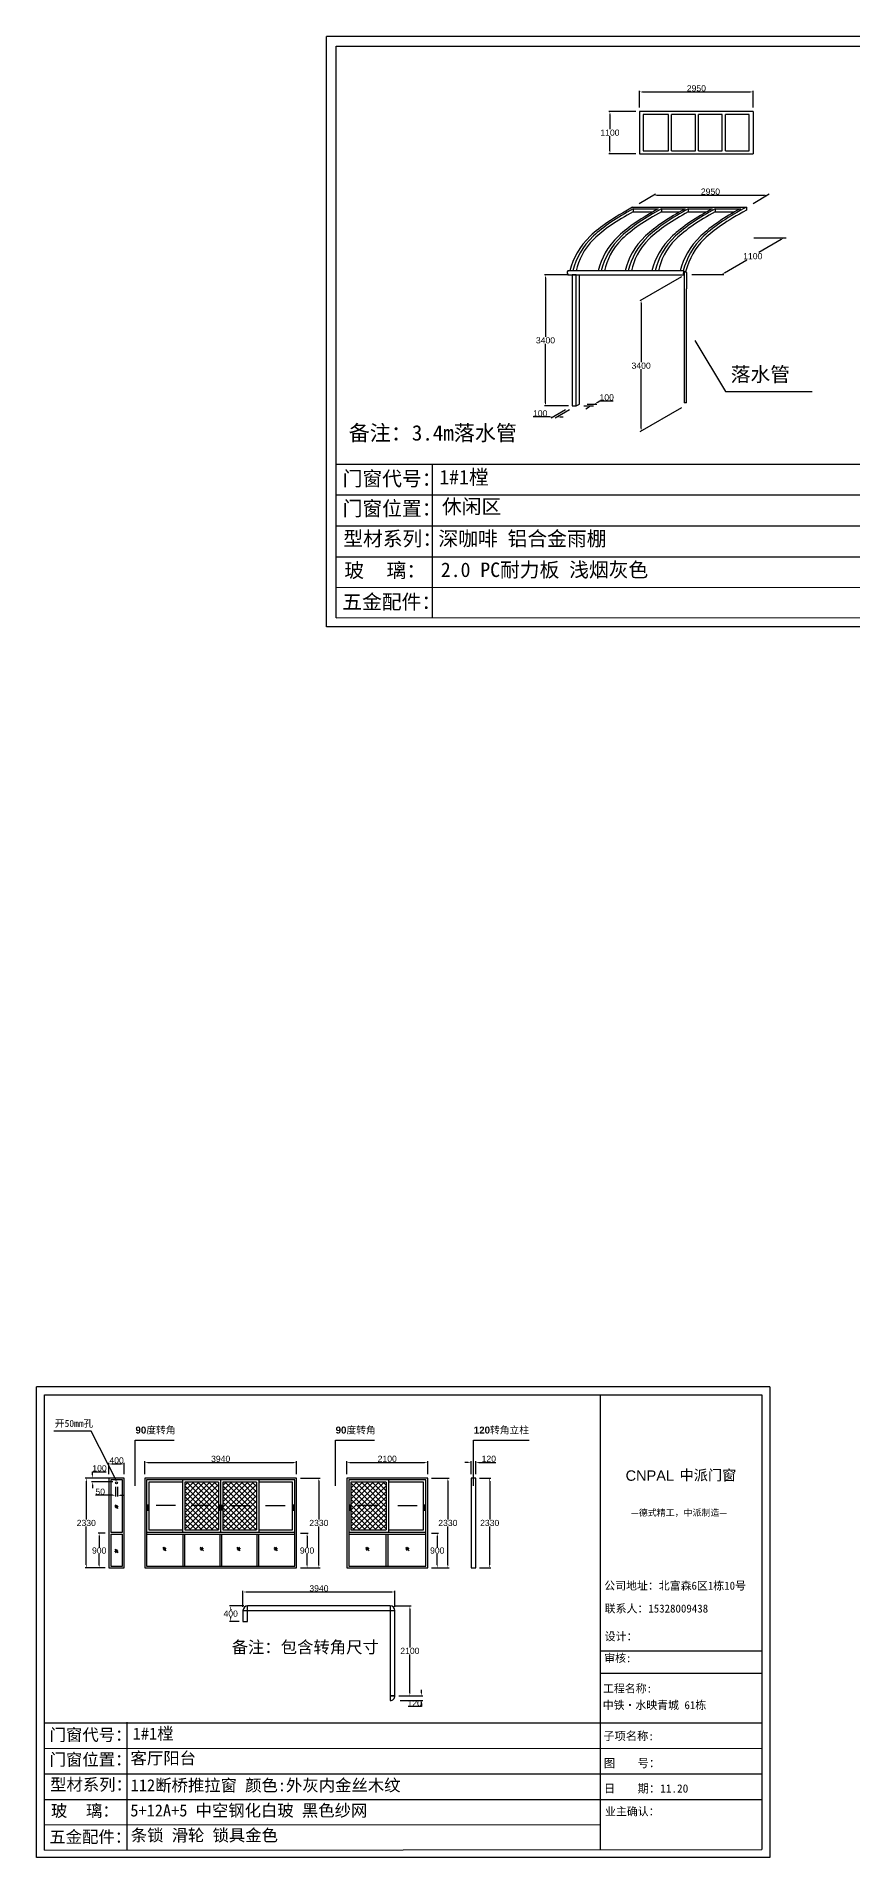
# Model space of a CAD drawing. Header units: inches. Extents: x -138455 to 599497, y -747149 to 13167.
# Drawn here: x 312230 to 333402, y -440129 to -392927 of the extents above; entities that cross this region are included whole.
import ezdxf

# ---------------------------------------------------------------- set-up
doc = ezdxf.new("R2010")
doc.units = ezdxf.units.IN
doc.header["$MEASUREMENT"] = 0
doc.header["$PDMODE"] = 35
doc.header["$PDSIZE"] = -3
doc.layers.add('0 @ 1', color=7, linetype='Continuous')
doc.styles.add('Annotative', font='arialbd.ttf')
doc.styles.add('MtXpl_', font='')
doc.styles.get("Standard").update_dxf_attribs({"font": 'arial.ttf'})
doc.styles.get('MtXpl_').set_extended_font_data('SimSun')
doc.dimstyles.get("Standard").update_dxf_attribs({"dimtxt": 80, "dimasz": 70, "dimexe": 40, "dimexo": 80, "dimgap": 0, "dimtad": 1, "dimtih": 1, "dimtoh": 1, "dimdec": 0, "dimzin": 0, "dimdsep": 46, "dimtxsty": 'Standard', "dimcen": 0.09, "dimadec": 0, "dimazin": 0, "dimtfac": 1, "dimtdec": 0, "dimtofl": 0, "dimtmove": 0, "dimatfit": 3, "dimfxl": 0, "dimtolj": 1, "dimtzin": 0, "dimarcsym": 0})

# ---------------------------------------------------------------- blocks, each defined once
blk = doc.blocks.new('*D1823')
at = {"color": 0, "lineweight": -2, "transparency": 16777216}
for p, q in [((327775, -394872), (327077, -394872)), ((327107, -394952), (327107, -395330)), ((327107, -395892), (327107, -395514)), ((327775, -395972), (327077, -395972))]:
    blk.add_line(p, q, dxfattribs=at)
at = {"color": 0, "transparency": 16777216}
for points in [[(327094, -394952), (327120, -394952), (327107, -394872)], [(327094, -395892), (327120, -395892), (327107, -395972)]]:
    blk.add_solid(points, dxfattribs=at)
at = {"layer": 'Defpoints', "color": 0, "transparency": 16777216}
for p in [(327875, -394872), (327107, -395972), (327875, -395972)]:
    blk.add_point(p, dxfattribs=at)
at = {"color": 0, "transparency": 16777216, "insert": (327107, -395422), "char_height": 160, "attachment_point": 5}
blk.add_mtext('\\A1;1100', dxfattribs=at)
blk = doc.blocks.new('*D1824')
at = {"color": 0, "lineweight": -2, "transparency": 16777216}
for p, q in [((327875, -394772), (327875, -394335)), ((327955, -394365), (330745, -394365)), ((330825, -394772), (330825, -394335))]:
    blk.add_line(p, q, dxfattribs=at)
at = {"color": 0, "transparency": 16777216}
for points in [[(327955, -394352), (327955, -394378), (327875, -394365)], [(330745, -394352), (330745, -394378), (330825, -394365)]]:
    blk.add_solid(points, dxfattribs=at)
at = {"layer": 'Defpoints', "color": 0, "transparency": 16777216}
for p in [(330825, -394365), (327875, -394872), (330825, -394872)]:
    blk.add_point(p, dxfattribs=at)
at = {"color": 0, "transparency": 16777216, "insert": (329350, -394273), "char_height": 160, "attachment_point": 5}
blk.add_mtext('\\A1;2950', dxfattribs=at)
blk = doc.blocks.new('*D1825')
at = {"color": 0, "lineweight": -2, "transparency": 16777216}
for p, q in [((328967, -399155), (327887, -399779)), ((327917, -399842), (327917, -401370)), ((327917, -403082), (327917, -401553)), ((328967, -402555), (327887, -403179))]:
    blk.add_line(p, q, dxfattribs=at)
at = {"color": 0, "transparency": 16777216}
for points in [[(327904, -399842), (327930, -399842), (327917, -399762)], [(327904, -403082), (327930, -403082), (327917, -403162)]]:
    blk.add_solid(points, dxfattribs=at)
at = {"layer": 'Defpoints', "color": 0, "transparency": 16777216}
for p in [(329067, -399097), (329067, -402497), (327917, -403162)]:
    blk.add_point(p, dxfattribs=at)
at = {"color": 0, "transparency": 16777216, "insert": (327917, -401462), "char_height": 160, "attachment_point": 5}
blk.add_mtext('\\A1;3400', dxfattribs=at)
blk = doc.blocks.new('*D1826')
at = {"color": 0, "lineweight": -2, "transparency": 16777216}
for p, q in [((327869, -397255), (328291, -397011)), ((328320, -397041), (331110, -397041)), ((330819, -397255), (331241, -397011))]:
    blk.add_line(p, q, dxfattribs=at)
at = {"color": 0, "transparency": 16777216}
for points in [[(328320, -397028), (328320, -397055), (328240, -397041)], [(331110, -397028), (331110, -397055), (331190, -397041)]]:
    blk.add_solid(points, dxfattribs=at)
at = {"layer": 'Defpoints', "color": 0, "transparency": 16777216}
for p in [(327696, -397355), (330646, -397355), (331190, -397041)]:
    blk.add_point(p, dxfattribs=at)
at = {"color": 0, "transparency": 16777216, "insert": (329715, -396950), "char_height": 160, "attachment_point": 5}
blk.add_mtext('\\A1;2950', dxfattribs=at)
blk = doc.blocks.new('*D1827')
at = {"color": 0, "lineweight": -2, "transparency": 16777216}
for p, q in [((330844, -398149), (331681, -398149)), ((331552, -398190), (330970, -398531)), ((330075, -399056), (330657, -398714)), ((329228, -399096), (330065, -399096))]:
    blk.add_line(p, q, dxfattribs=at)
at = {"color": 0, "transparency": 16777216}
for points in [[(331546, -398178), (331559, -398201), (331621, -398149)], [(330068, -399044), (330081, -399067), (330006, -399096)]]:
    blk.add_solid(points, dxfattribs=at)
at = {"layer": 'Defpoints', "color": 0, "transparency": 16777216}
for p in [(330646, -398149), (329030, -399096), (330006, -399096)]:
    blk.add_point(p, dxfattribs=at)
at = {"color": 0, "transparency": 16777216, "insert": (330813, -398623), "char_height": 160, "attachment_point": 5}
blk.add_mtext('\\A1;1100', dxfattribs=at)
blk = doc.blocks.new('*D1828')
at = {"color": 0, "lineweight": -2, "transparency": 16777216}
for p, q in [((326031, -399105), (325406, -399105)), ((325436, -399185), (325436, -400714)), ((325436, -402425), (325436, -400897)), ((326031, -402505), (325406, -402505))]:
    blk.add_line(p, q, dxfattribs=at)
at = {"color": 0, "transparency": 16777216}
for points in [[(325423, -399185), (325450, -399185), (325436, -399105)], [(325423, -402425), (325450, -402425), (325436, -402505)]]:
    blk.add_solid(points, dxfattribs=at)
at = {"layer": 'Defpoints', "color": 0, "transparency": 16777216}
for p in [(326131, -399105), (325436, -402505), (326131, -402505)]:
    blk.add_point(p, dxfattribs=at)
at = {"color": 0, "transparency": 16777216, "insert": (325436, -400805), "char_height": 160, "attachment_point": 5}
blk.add_mtext('\\A1;3400', dxfattribs=at)
blk = doc.blocks.new('*D1829')
at = {"color": 0, "lineweight": -2, "transparency": 16777216}
for p, q in [((326431, -402505), (326680, -402505)), ((326551, -402545), (326481, -402585)), ((326517, -402455), (326766, -402455)), ((326776, -402415), (326845, -402375)), ((326845, -402375), (327193, -402375))]:
    blk.add_line(p, q, dxfattribs=at)
at = {"color": 0, "transparency": 16777216}
for points in [[(326544, -402534), (326557, -402557), (326620, -402505)], [(326769, -402404), (326782, -402427), (326706, -402455)]]:
    blk.add_solid(points, dxfattribs=at)
at = {"layer": 'Defpoints', "color": 0, "transparency": 16777216}
for p in [(326231, -402505), (326317, -402455), (326706, -402455)]:
    blk.add_point(p, dxfattribs=at)
at = {"color": 0, "transparency": 16777216, "insert": (327024, -402284), "char_height": 160, "attachment_point": 5}
blk.add_mtext('\\A1;100', dxfattribs=at)
blk = doc.blocks.new('*D1830')
at = {"color": 0, "lineweight": -2, "transparency": 16777216}
for p, q in [((325957, -402605), (325586, -402820)), ((326057, -402605), (325686, -402820)), ((325558, -402790), (325120, -402790)), ((325818, -402790), (325898, -402790))]:
    blk.add_line(p, q, dxfattribs=at)
at = {"color": 0, "transparency": 16777216}
for points in [[(325558, -402777), (325558, -402803), (325638, -402790)], [(325818, -402777), (325818, -402803), (325738, -402790)]]:
    blk.add_solid(points, dxfattribs=at)
at = {"layer": 'Defpoints', "color": 0, "transparency": 16777216}
for p in [(326131, -402505), (326231, -402505), (325738, -402790)]:
    blk.add_point(p, dxfattribs=at)
at = {"color": 0, "transparency": 16777216, "insert": (325299, -402698), "char_height": 160, "attachment_point": 5}
blk.add_mtext('\\A1;100', dxfattribs=at)
blk = doc.blocks.new('*D2107')
at = {"color": 0, "lineweight": -2, "transparency": 16777216}
for p, q in [((314110, -430192), (314110, -429897)), ((314190, -429927), (314430, -429927)), ((314510, -430192), (314510, -429897))]:
    blk.add_line(p, q, dxfattribs=at)
at = {"color": 0, "transparency": 16777216}
for points in [[(314190, -429914), (314190, -429941), (314110, -429927)], [(314430, -429914), (314430, -429941), (314510, -429927)]]:
    blk.add_solid(points, dxfattribs=at)
at = {"layer": 'Defpoints', "color": 0, "transparency": 16777216}
for p in [(314510, -429927), (314110, -430292), (314510, -430292)]:
    blk.add_point(p, dxfattribs=at)
at = {"color": 0, "transparency": 16777216, "insert": (314310, -429836), "char_height": 160, "attachment_point": 5}
blk.add_mtext('\\A1;400', dxfattribs=at)
blk = doc.blocks.new('123as')
at = {"color": 0}
for p, q in [((90189, 51387), (90252, 51462)), ((90194, 51330), (90312, 51470)), ((90251, 51335), (90314, 51410))]:
    blk.add_line(p, q, dxfattribs=at)
blk = doc.blocks.new('*D2108')
at = {"color": 0, "lineweight": -2, "transparency": 16777216}
for p, q in [((319080, -431722), (319282, -431722)), ((319252, -431802), (319252, -432080)), ((319252, -432542), (319252, -432264)), ((319080, -432622), (319282, -432622))]:
    blk.add_line(p, q, dxfattribs=at)
at = {"color": 0, "transparency": 16777216}
for points in [[(319238, -431802), (319265, -431802), (319252, -431722)], [(319238, -432542), (319265, -432542), (319252, -432622)]]:
    blk.add_solid(points, dxfattribs=at)
at = {"layer": 'Defpoints', "color": 0, "transparency": 16777216}
for p in [(318980, -431722), (318980, -432622), (319252, -432622)]:
    blk.add_point(p, dxfattribs=at)
at = {"color": 0, "transparency": 16777216, "insert": (319252, -432172), "char_height": 160, "attachment_point": 5}
blk.add_mtext('\\A1;900', dxfattribs=at)
blk = doc.blocks.new('*D2109')
at = {"color": 0, "lineweight": -2, "transparency": 16777216}
for p, q in [((315040, -430192), (315040, -429856)), ((315120, -429886), (318900, -429886)), ((318980, -430192), (318980, -429856))]:
    blk.add_line(p, q, dxfattribs=at)
at = {"color": 0, "transparency": 16777216}
for points in [[(315120, -429873), (315120, -429899), (315040, -429886)], [(318900, -429873), (318900, -429899), (318980, -429886)]]:
    blk.add_solid(points, dxfattribs=at)
at = {"layer": 'Defpoints', "color": 0, "transparency": 16777216}
for p in [(318980, -429886), (315040, -430292), (318980, -430292)]:
    blk.add_point(p, dxfattribs=at)
at = {"color": 0, "transparency": 16777216, "insert": (317010, -429794), "char_height": 160, "attachment_point": 5}
blk.add_mtext('\\A1;3940', dxfattribs=at)
blk = doc.blocks.new('*D2110')
at = {"color": 0, "lineweight": -2, "transparency": 16777216}
for p, q in [((319080, -430292), (319587, -430292)), ((319557, -430372), (319557, -431365)), ((319557, -432542), (319557, -431549)), ((319080, -432622), (319587, -432622))]:
    blk.add_line(p, q, dxfattribs=at)
at = {"color": 0, "transparency": 16777216}
for points in [[(319543, -430372), (319570, -430372), (319557, -430292)], [(319543, -432542), (319570, -432542), (319557, -432622)]]:
    blk.add_solid(points, dxfattribs=at)
at = {"layer": 'Defpoints', "color": 0, "transparency": 16777216}
for p in [(318980, -430292), (318980, -432622), (319557, -432622)]:
    blk.add_point(p, dxfattribs=at)
at = {"color": 0, "transparency": 16777216, "insert": (319557, -431457), "char_height": 160, "attachment_point": 5}
blk.add_mtext('\\A1;2330', dxfattribs=at)
blk = doc.blocks.new('*D2111')
at = {"color": 0, "lineweight": -2, "transparency": 16777216}
for p, q in [((322481, -431722), (322658, -431722)), ((322628, -431802), (322628, -432080)), ((322628, -432542), (322628, -432264)), ((322481, -432622), (322658, -432622))]:
    blk.add_line(p, q, dxfattribs=at)
at = {"color": 0, "transparency": 16777216}
for points in [[(322615, -431802), (322641, -431802), (322628, -431722)], [(322615, -432542), (322641, -432542), (322628, -432622)]]:
    blk.add_solid(points, dxfattribs=at)
at = {"layer": 'Defpoints', "color": 0, "transparency": 16777216}
for p in [(322381, -431722), (322381, -432622), (322628, -432622)]:
    blk.add_point(p, dxfattribs=at)
at = {"color": 0, "transparency": 16777216, "insert": (322628, -432172), "char_height": 160, "attachment_point": 5}
blk.add_mtext('\\A1;900', dxfattribs=at)
blk = doc.blocks.new('*D2112')
at = {"color": 0, "lineweight": -2, "transparency": 16777216}
for p, q in [((320281, -430192), (320281, -429856)), ((320361, -429886), (322301, -429886)), ((322381, -430192), (322381, -429856))]:
    blk.add_line(p, q, dxfattribs=at)
at = {"color": 0, "transparency": 16777216}
for points in [[(320361, -429873), (320361, -429899), (320281, -429886)], [(322301, -429873), (322301, -429899), (322381, -429886)]]:
    blk.add_solid(points, dxfattribs=at)
at = {"layer": 'Defpoints', "color": 0, "transparency": 16777216}
for p in [(322381, -429886), (320281, -430292), (322381, -430292)]:
    blk.add_point(p, dxfattribs=at)
at = {"color": 0, "transparency": 16777216, "insert": (321331, -429794), "char_height": 160, "attachment_point": 5}
blk.add_mtext('\\A1;2100', dxfattribs=at)
blk = doc.blocks.new('*D2113')
at = {"color": 0, "lineweight": -2, "transparency": 16777216}
for p, q in [((322481, -430292), (322933, -430292)), ((322903, -430372), (322903, -431365)), ((322903, -432542), (322903, -431549)), ((322481, -432622), (322933, -432622))]:
    blk.add_line(p, q, dxfattribs=at)
at = {"color": 0, "transparency": 16777216}
for points in [[(322890, -430372), (322916, -430372), (322903, -430292)], [(322890, -432542), (322916, -432542), (322903, -432622)]]:
    blk.add_solid(points, dxfattribs=at)
at = {"layer": 'Defpoints', "color": 0, "transparency": 16777216}
for p in [(322381, -430292), (322381, -432622), (322903, -432622)]:
    blk.add_point(p, dxfattribs=at)
at = {"color": 0, "transparency": 16777216, "insert": (322903, -431457), "char_height": 160, "attachment_point": 5}
blk.add_mtext('\\A1;2330', dxfattribs=at)
blk = doc.blocks.new('*D2114')
at = {"color": 0, "lineweight": -2, "transparency": 16777216}
for p, q in [((323726, -430292), (324018, -430292)), ((323988, -430372), (323988, -431365)), ((323988, -432542), (323988, -431549)), ((323726, -432622), (324018, -432622))]:
    blk.add_line(p, q, dxfattribs=at)
at = {"color": 0, "transparency": 16777216}
for points in [[(323975, -430372), (324001, -430372), (323988, -430292)], [(323975, -432542), (324001, -432542), (323988, -432622)]]:
    blk.add_solid(points, dxfattribs=at)
at = {"layer": 'Defpoints', "color": 0, "transparency": 16777216}
for p in [(323626, -430292), (323626, -432622), (323988, -432622)]:
    blk.add_point(p, dxfattribs=at)
at = {"color": 0, "transparency": 16777216, "insert": (323988, -431457), "char_height": 160, "attachment_point": 5}
blk.add_mtext('\\A1;2330', dxfattribs=at)
blk = doc.blocks.new('*D2115')
at = {"color": 0, "lineweight": -2, "transparency": 16777216}
for p, q in [((323426, -429886), (323346, -429886)), ((323506, -430192), (323506, -429856)), ((323626, -430192), (323626, -429856)), ((323706, -429886), (324144, -429886))]:
    blk.add_line(p, q, dxfattribs=at)
at = {"color": 0, "transparency": 16777216}
for points in [[(323426, -429873), (323426, -429899), (323506, -429886)], [(323706, -429873), (323706, -429899), (323626, -429886)]]:
    blk.add_solid(points, dxfattribs=at)
at = {"layer": 'Defpoints', "color": 0, "transparency": 16777216}
for p in [(323626, -429886), (323506, -430292), (323626, -430292)]:
    blk.add_point(p, dxfattribs=at)
at = {"color": 0, "transparency": 16777216, "insert": (323965, -429794), "char_height": 160, "attachment_point": 5}
blk.add_mtext('\\A1;120', dxfattribs=at)
blk = doc.blocks.new('*D2121')
at = {"color": 0, "lineweight": -2, "transparency": 16777216}
for p, q in [((317589, -433627), (317589, -433215)), ((317669, -433245), (321449, -433245)), ((321529, -433627), (321529, -433215))]:
    blk.add_line(p, q, dxfattribs=at)
at = {"color": 0, "transparency": 16777216}
for points in [[(317669, -433232), (317669, -433258), (317589, -433245)], [(321449, -433232), (321449, -433258), (321529, -433245)]]:
    blk.add_solid(points, dxfattribs=at)
at = {"layer": 'Defpoints', "color": 0, "transparency": 16777216}
for p in [(321529, -433245), (317589, -433727), (321529, -433727)]:
    blk.add_point(p, dxfattribs=at)
at = {"color": 0, "transparency": 16777216, "insert": (319559, -433153), "char_height": 160, "attachment_point": 5}
blk.add_mtext('\\A1;3940', dxfattribs=at)
blk = doc.blocks.new('*D2122')
at = {"color": 0, "lineweight": -2, "transparency": 16777216}
for p, q in [((317609, -433607), (317240, -433607)), ((317270, -433687), (317270, -433716)), ((317489, -434007), (317240, -434007)), ((317270, -433927), (317270, -433899))]:
    blk.add_line(p, q, dxfattribs=at)
at = {"color": 0, "transparency": 16777216}
for points in [[(317256, -433687), (317283, -433687), (317270, -433607)], [(317256, -433927), (317283, -433927), (317270, -434007)]]:
    blk.add_solid(points, dxfattribs=at)
at = {"layer": 'Defpoints', "color": 0, "transparency": 16777216}
for p in [(317270, -433607), (317709, -433607), (317589, -434007)]:
    blk.add_point(p, dxfattribs=at)
at = {"color": 0, "transparency": 16777216, "insert": (317270, -433807), "char_height": 160, "attachment_point": 5}
blk.add_mtext('\\A1;400', dxfattribs=at)
blk = doc.blocks.new('*D2123')
at = {"color": 0, "lineweight": -2, "transparency": 16777216}
for p, q in [((321509, -433607), (321948, -433607)), ((321918, -433687), (321918, -434681)), ((321918, -435857), (321918, -434864)), ((321629, -435937), (321948, -435937))]:
    blk.add_line(p, q, dxfattribs=at)
at = {"color": 0, "transparency": 16777216}
for points in [[(321905, -433687), (321931, -433687), (321918, -433607)], [(321905, -435857), (321931, -435857), (321918, -435937)]]:
    blk.add_solid(points, dxfattribs=at)
at = {"layer": 'Defpoints', "color": 0, "transparency": 16777216}
for p in [(321409, -433607), (321918, -433607), (321529, -435937)]:
    blk.add_point(p, dxfattribs=at)
at = {"color": 0, "transparency": 16777216, "insert": (321918, -434772), "char_height": 160, "attachment_point": 5}
blk.add_mtext('\\A1;2100', dxfattribs=at)
blk = doc.blocks.new('*D2124')
at = {"color": 0, "lineweight": -2, "transparency": 16777216}
for p, q in [((321669, -436057), (322251, -436057)), ((321677, -435937), (322251, -435937)), ((322221, -435857), (322221, -435777)), ((322221, -436137), (322221, -436217)), ((322221, -436217), (321873, -436217))]:
    blk.add_line(p, q, dxfattribs=at)
at = {"color": 0, "transparency": 16777216}
for points in [[(322208, -435857), (322235, -435857), (322221, -435937)], [(322208, -436137), (322235, -436137), (322221, -436057)]]:
    blk.add_solid(points, dxfattribs=at)
at = {"layer": 'Defpoints', "color": 0, "transparency": 16777216}
for p in [(321569, -436057), (321577, -435937), (322221, -436057)]:
    blk.add_point(p, dxfattribs=at)
at = {"color": 0, "transparency": 16777216, "insert": (322042, -436126), "char_height": 160, "attachment_point": 5}
blk.add_mtext('\\A1;120', dxfattribs=at)
blk = doc.blocks.new('*D2125')
at = {"color": 0, "lineweight": -2, "transparency": 16777216}
for p, q in [((314010, -430292), (313494, -430292)), ((313524, -430372), (313524, -431365)), ((313524, -432542), (313524, -431549)), ((314010, -432622), (313494, -432622))]:
    blk.add_line(p, q, dxfattribs=at)
at = {"color": 0, "transparency": 16777216}
for points in [[(313511, -430372), (313537, -430372), (313524, -430292)], [(313511, -432542), (313537, -432542), (313524, -432622)]]:
    blk.add_solid(points, dxfattribs=at)
at = {"layer": 'Defpoints', "color": 0, "transparency": 16777216}
for p in [(314110, -430292), (313524, -432622), (314110, -432622)]:
    blk.add_point(p, dxfattribs=at)
at = {"color": 0, "transparency": 16777216, "insert": (313524, -431457), "char_height": 160, "attachment_point": 5}
blk.add_mtext('\\A1;2330', dxfattribs=at)
blk = doc.blocks.new('*D2275')
at = {"color": 0, "lineweight": -2, "transparency": 16777216}
for p, q in [((314210, -430292), (313658, -430292)), ((314210, -430392), (313658, -430392)), ((313688, -430212), (313688, -430132)), ((313688, -430132), (314036, -430132)), ((313688, -430472), (313688, -430552))]:
    blk.add_line(p, q, dxfattribs=at)
at = {"color": 0, "transparency": 16777216}
for points in [[(313675, -430212), (313702, -430212), (313688, -430292)], [(313675, -430472), (313702, -430472), (313688, -430392)]]:
    blk.add_solid(points, dxfattribs=at)
at = {"layer": 'Defpoints', "color": 0, "transparency": 16777216}
for p in [(313688, -430292), (314310, -430292), (314310, -430392)]:
    blk.add_point(p, dxfattribs=at)
at = {"color": 0, "transparency": 16777216, "insert": (313867, -430040), "char_height": 160, "attachment_point": 5}
blk.add_mtext('\\A1;100', dxfattribs=at)
blk = doc.blocks.new('*D2276')
at = {"color": 0, "lineweight": -2, "transparency": 16777216}
for p, q in [((314205, -430737), (313761, -430737)), ((314285, -430517), (314285, -430767)), ((314335, -430517), (314335, -430767)), ((314415, -430737), (314495, -430737))]:
    blk.add_line(p, q, dxfattribs=at)
at = {"color": 0, "transparency": 16777216}
for points in [[(314205, -430724), (314205, -430751), (314285, -430737)], [(314415, -430724), (314415, -430751), (314335, -430737)]]:
    blk.add_solid(points, dxfattribs=at)
at = {"layer": 'Defpoints', "color": 0, "transparency": 16777216}
for p in [(314285, -430417), (314335, -430417), (314335, -430737)]:
    blk.add_point(p, dxfattribs=at)
at = {"color": 0, "transparency": 16777216, "insert": (313885, -430646), "char_height": 160, "attachment_point": 5}
blk.add_mtext('\\A1;50', dxfattribs=at)
blk = doc.blocks.new('*D2277')
at = {"color": 0, "lineweight": -2, "transparency": 16777216}
for p, q in [((314010, -431722), (313829, -431722)), ((313859, -431802), (313859, -432080)), ((313859, -432542), (313859, -432264)), ((314010, -432622), (313829, -432622))]:
    blk.add_line(p, q, dxfattribs=at)
at = {"color": 0, "transparency": 16777216}
for points in [[(313845, -431802), (313872, -431802), (313859, -431722)], [(313845, -432542), (313872, -432542), (313859, -432622)]]:
    blk.add_solid(points, dxfattribs=at)
at = {"layer": 'Defpoints', "color": 0, "transparency": 16777216}
for p in [(314110, -431722), (313859, -432622), (314110, -432622)]:
    blk.add_point(p, dxfattribs=at)
at = {"color": 0, "transparency": 16777216, "insert": (313859, -432172), "char_height": 160, "attachment_point": 5}
blk.add_mtext('\\A1;900', dxfattribs=at)
blk = doc.blocks.new('*D2341')
at = {"color": 0, "lineweight": -2, "transparency": 16777216}
for p, q in [((327869, -397255), (328291, -397011)), ((328320, -397041), (331110, -397041)), ((330819, -397255), (331241, -397011))]:
    blk.add_line(p, q, dxfattribs=at)
at = {"color": 0, "transparency": 16777216}
for points in [[(328320, -397028), (328320, -397055), (328240, -397041)], [(331110, -397028), (331110, -397055), (331190, -397041)]]:
    blk.add_solid(points, dxfattribs=at)
at = {"layer": 'Defpoints', "color": 0, "transparency": 16777216}
for p in [(327696, -397355), (330646, -397355), (331190, -397041)]:
    blk.add_point(p, dxfattribs=at)
at = {"color": 0, "transparency": 16777216, "insert": (329715, -396950), "char_height": 160, "attachment_point": 5}
blk.add_mtext('\\A1;2950', dxfattribs=at)

msp = doc.modelspace()

# ---------------------------------------------------------------- hatches: boundary and pattern name
h = msp.add_hatch()
h.set_pattern_fill('ANSI37', color=256, scale=800)
h.paths.add_polyline_path([(316079.8, -430402), (316079.8, -431637), (316949.8, -431637), (316949.8, -430402)])
h.paths.add_polyline_path([(317069.8, -431637), (317939.8, -431637), (317939.8, -430402), (317069.8, -430402)])
h = msp.add_hatch()
h.set_pattern_fill('ANSI37', color=256, scale=800)
h.paths.add_polyline_path([(321300.6, -430402), (320390.6, -430402), (320390.6, -431637), (321300.6, -431637)])

# ---------------------------------------------------------------- linework, layer by layer
for p, q in [((340587.4, -392927), (319759.1, -392927)), ((319759.1, -408231), (319759.1, -392927)), ((320009.7, -393176.7), (340337.6, -393176.7)), ((320009.7, -407994.6), (320009.7, -393176.7)), ((330824.9, -394872.1), (327874.9, -394872.1)), ((327874.9, -394872.1), (327874.9, -395972.1)), ((328626.9, -394952.1), (327968.9, -394952.1)), ((327968.9, -394952.1), (327968.9, -395892.1)), ((328626.9, -395892.1), (328626.9, -394952.1)), ((329324.9, -394952.1), (328706.9, -394952.1)), ((328706.9, -395892.1), (328706.9, -394952.1)), ((329324.9, -395892.1), (329324.9, -394952.1)), ((330022.9, -394952.1), (329404.9, -394952.1)), ((329404.9, -395892.1), (329404.9, -394952.1)), ((330022.9, -395892.1), (330022.9, -394952.1)), ((330720.9, -394952.1), (330102.9, -394952.1)), ((330102.9, -395892.1), (330102.9, -394952.1)), ((330720.9, -395892.1), (330720.9, -394952.1)), ((330824.9, -394872.1), (330824.9, -395972.1)), ((327874.9, -395972.1), (330824.9, -395972.1)), ((327968.9, -395892.1), (328626.9, -395892.1)), ((328706.9, -395892.1), (329324.9, -395892.1)), ((329404.9, -395892.1), (330022.9, -395892.1)), ((330102.9, -395892.1), (330720.9, -395892.1)), ((327696.1, -397355), (330646.1, -397355)), ((327707.9, -397392.5), (328361.6, -397392.5)), ((327707.9, -397392.5), (327707.9, -397472.5)), ((328441.6, -397392.5), (329059.4, -397392.5)), ((328441.6, -397392.5), (328441.6, -397472.5)), ((329139.4, -397392.5), (329757.2, -397392.5)), ((329139.4, -397392.5), (329139.4, -397472.5)), ((329837.2, -397392.5), (330495, -397392.5)), ((329837.2, -397392.5), (329837.2, -397472.5)), ((330575.3, -397392.3), (330575.3, -397392.4)), ((330646.1, -397355), (330646.1, -397430.3)), ((327707.9, -397472.5), (328219.4, -397472.5)), ((328441.6, -397472.5), (328917.2, -397472.5)), ((329139.4, -397472.5), (329615, -397472.5)), ((329837.2, -397472.5), (330349.2, -397472.5)), ((329028.4, -399005.4), (326011.6, -399005.4)), ((326019.6, -399105.5), (329030.2, -399105.5)), ((326317.3, -402455.5), (326317.3, -399105.5)), ((329073.7, -399026.4), (329016.9, -399026.4)), ((329030.2, -399096.1), (329030.2, -402423.7)), ((329091, -399049.3), (329091, -399468.8)), ((329091, -402423.7), (329091, -399468.8)), ((326230.7, -402505.5), (326317.3, -402455.5)), ((329091, -402423.7), (329030.2, -402423.7)), ((320007.2, -404012.2), (340337.6, -404012.2)), ((322493.8, -404012.2), (322494.9, -407976.7)), ((320007.7, -404812.1), (340337.6, -404806.7)), ((320008.2, -405612.2), (340337.6, -405606.7)), ((320008.7, -406412.8), (340337.6, -406412.8)), ((320009.2, -407206.8), (335268.3, -407199.7)), ((340587.4, -408231), (319759.1, -408231)), ((320009.7, -407994.6), (340337.6, -407980.6)), ((331254.8, -427925), (312229.8, -427925)), ((312229.8, -440128.9), (312229.8, -427925)), ((331254.8, -427925), (331254.8, -440128.9)), ((312437.2, -428131.7), (331048.1, -428131.7)), ((312437.2, -439933.2), (312437.2, -428131.7)), ((326851.8, -428131.7), (326851.8, -439922.3)), ((331048.1, -428131.7), (331048.1, -439921.6)), ((314509.5, -430292), (314109.5, -430292)), ((314109.5, -430292), (314109.5, -432622)), ((314509.5, -432622), (314509.5, -430292)), ((318979.8, -430292), (315039.8, -430292)), ((315039.8, -430292), (315039.8, -432622)), ((318929.8, -430342), (315089.8, -430342)), ((315089.8, -430342), (315089.8, -432572)), ((315149.8, -430402), (315149.8, -431637)), ((316019.8, -430402), (315149.8, -430402)), ((316019.8, -430342), (316019.8, -431697)), ((316079.8, -430402), (316079.8, -431637)), ((316949.8, -430402), (316079.8, -430402)), ((316949.8, -430402), (316949.8, -431637)), ((317009.8, -430342), (317009.8, -431697)), ((317069.8, -430402), (317069.8, -431637)), ((317939.8, -430402), (317069.8, -430402)), ((317939.8, -430402), (317939.8, -431637)), ((317999.8, -430342), (317999.8, -431697)), ((318869.8, -430402), (317999.8, -430402)), ((318869.8, -431637), (318869.8, -430402)), ((318929.8, -432572), (318929.8, -430342)), ((318979.8, -432622), (318979.8, -430292)), ((322380.6, -430292), (320280.6, -430292)), ((320280.6, -430292), (320280.6, -432622)), ((322330.6, -430342), (320330.6, -430342)), ((320330.6, -430342), (320330.6, -432572)), ((320390.6, -430402), (320390.6, -431637)), ((321300.6, -430402), (320390.6, -430402)), ((321300.6, -430402), (321300.6, -431637)), ((321360.6, -430342), (321360.6, -431697)), ((322270.6, -430402), (321360.6, -430402)), ((322270.6, -431637), (322270.6, -430402)), ((322330.6, -432572), (322330.6, -430342)), ((322380.6, -432622), (322380.6, -430292)), ((314159.5, -431697), (314459.5, -431697)), ((314159.5, -431747), (314459.5, -431747)), ((315089.8, -431697), (318929.8, -431697)), ((315089.8, -431747), (318929.8, -431747)), ((315149.8, -431637), (316019.8, -431637)), ((316024.8, -431747), (316024.8, -432572)), ((316074.8, -431747), (316074.8, -432572)), ((316079.8, -431637), (316949.8, -431637)), ((316984.8, -431747), (316984.8, -432572)), ((317034.8, -431747), (317034.8, -432572)), ((317069.8, -431637), (317939.8, -431637)), ((317944.8, -431747), (317944.8, -432572)), ((317994.8, -431747), (317994.8, -432572)), ((317999.8, -431637), (318869.8, -431637)), ((320330.6, -431697), (322330.6, -431697)), ((320330.6, -431747), (322330.6, -431747)), ((320390.6, -431637), (321300.6, -431637)), ((321305.6, -432572), (321305.6, -431747)), ((321355.6, -432572), (321355.6, -431747)), ((321360.6, -431637), (322270.6, -431637)), ((314109.5, -432622), (314509.5, -432622)), ((315039.8, -432622), (318979.8, -432622)), ((315089.8, -432572), (318929.8, -432572)), ((320280.6, -432622), (322380.6, -432622)), ((320330.6, -432572), (322330.6, -432572)), ((317588.6, -433727.4), (321528.6, -433727.4)), ((317588.6, -433727.4), (317588.6, -434007.4)), ((321408.6, -433607.4), (317708.6, -433607.4)), ((317708.6, -434007.4), (317708.6, -433607.4)), ((321408.6, -433607.4), (321408.6, -435937.4)), ((321528.6, -435937.4), (321528.6, -433727.4)), ((317588.6, -434007.4), (317708.6, -434007.4)), ((326851.8, -434766.1), (331048.1, -434766.1)), ((326851.8, -435347.3), (331048.1, -435347.3)), ((321408.6, -435937.4), (321528.6, -435937.4)), ((312435.1, -436636.7), (331048.1, -436636.7)), ((314572.7, -436620.5), (314573.6, -439918.4)), ((312435.5, -437298.8), (331048.1, -437294.3)), ((312435.9, -437961.1), (331048.1, -437956.6)), ((312436.4, -438623.8), (331048.1, -438623.8)), ((312436.8, -439281.1), (326851.8, -439275.2)), ((312437.2, -439933.2), (331048.1, -439921.6)), ((331254.8, -440128.9), (312229.8, -440128.9))]:
    msp.add_line(p, q)
for points in [[(326130.7, -402505.5), (326230.7, -402505.5), (326230.7, -399105.5), (326130.7, -399105.5)], [(323506.5, -432622), (323626.5, -432622), (323626.5, -430292), (323506.5, -430292)]]:
    msp.add_lwpolyline(points, close=True)
for points in [[(314459.5, -431697), (314459.5, -430342), (314159.5, -430342), (314159.5, -431697)], [(314159.5, -431747), (314159.5, -432572), (314459.5, -432572), (314459.5, -431747)]]:
    msp.add_lwpolyline(points)
at = {"color": 0}
for points in [[(315121.4, -431128.3), (315121.4, -431128.3, 0.4142136), (315132.3, -431117.4), (315132.3, -431001.6, 0.4142136), (315121.4, -430990.7), (315121.4, -430990.7, 0.4142136), (315110.4, -431001.6), (315110.4, -431117.4, 0.4142136)], [(315121.4, -431106.4), (315121.4, -431106.4, 0.4142136), (315126.8, -431100.9), (315126.8, -431018.1, 0.4142136), (315121.4, -431012.6), (315121.4, -431012.6, 0.4142136), (315115.9, -431018.1), (315115.9, -431100.9, 0.4142136)], [(316980.9, -431128.3), (316980.9, -431128.3, 0.4142136), (316991.8, -431117.4), (316991.8, -431001.6, 0.4142136), (316980.9, -430990.7), (316980.9, -430990.7, 0.4142136), (316969.9, -431001.6), (316969.9, -431117.4, 0.4142136)], [(316980.9, -431106.4), (316980.9, -431106.4, 0.4142136), (316986.4, -431100.9), (316986.4, -431018.1, 0.4142136), (316980.9, -431012.6), (316980.9, -431012.6, 0.4142136), (316975.4, -431018.1), (316975.4, -431100.9, 0.4142136)], [(317038.7, -431128.3), (317038.7, -431128.3, -0.4142136), (317027.7, -431117.4), (317027.7, -431001.6, -0.4142136), (317038.7, -430990.7), (317038.7, -430990.7, -0.4142136), (317049.6, -431001.6), (317049.6, -431117.4, -0.4142136)], [(317038.7, -431106.4), (317038.7, -431106.4, -0.4142136), (317033.2, -431100.9), (317033.2, -431018.1, -0.4142136), (317038.7, -431012.6), (317038.7, -431012.6, -0.4142136), (317044.2, -431018.1), (317044.2, -431100.9, -0.4142136)], [(318899.2, -431128.3), (318899.2, -431128.3, 0.4142136), (318910.1, -431117.4), (318910.1, -431001.6, 0.4142136), (318899.2, -430990.7), (318899.2, -430990.7, 0.4142136), (318888.2, -431001.6), (318888.2, -431117.4, 0.4142136)], [(318899.2, -431106.4), (318899.2, -431106.4, 0.4142136), (318904.7, -431100.9), (318904.7, -431018.1, 0.4142136), (318899.2, -431012.6), (318899.2, -431012.6, 0.4142136), (318893.7, -431018.1), (318893.7, -431100.9, 0.4142136)], [(320361.1, -431128.3), (320361.1, -431128.3, 0.4142136), (320372.1, -431117.4), (320372.1, -431001.6, 0.4142136), (320361.1, -430990.7), (320361.1, -430990.7, 0.4142136), (320350.1, -431001.6), (320350.1, -431117.4, 0.4142136)], [(320361.1, -431106.4), (320361.1, -431106.4, 0.4142136), (320366.6, -431100.9), (320366.6, -431018.1, 0.4142136), (320361.1, -431012.6), (320361.1, -431012.6, 0.4142136), (320355.6, -431018.1), (320355.6, -431100.9, 0.4142136)], [(322302.4, -431128.3), (322302.4, -431128.3, 0.4142136), (322313.3, -431117.4), (322313.3, -431001.6, 0.4142136), (322302.4, -430990.7), (322302.4, -430990.7, 0.4142136), (322291.4, -431001.6), (322291.4, -431117.4, 0.4142136)], [(322302.4, -431106.4), (322302.4, -431106.4, 0.4142136), (322307.9, -431100.9), (322307.9, -431018.1, 0.4142136), (322302.4, -431012.6), (322302.4, -431012.6, 0.4142136), (322296.9, -431018.1), (322296.9, -431100.9, 0.4142136)]]:
    msp.add_lwpolyline(points, format="xyb", close=True, dxfattribs=at)
msp.add_lwpolyline([(321408.6, -436057.4), (321408.6, -436057.4, 0.4142136), (321528.6, -435937.4), (321528.6, -435937.4), (321408.6, -435937.4)], format="xyb", close=True)
msp.add_circle((314309.5, -430417), 25)
for centre, start, end in [((317708.6, -433727.4), 90, 180), ((321408.6, -433727.4), 0, 90)]:
    msp.add_arc(centre, 120, start, end)
for centre, major_axis, ratio, start_param, end_param in [((326065.8, -399044.5), (38.1, 66), 0.8759307, 1.4814637, 2.9951588), ((329074.3, -399043.4), (38.1, 66), 0.7767923, 1.4392834, 3.0249881), ((329059.7, -399066.8), (-22.1, -38.3), 0.5773503, 2.3396222, 5.8441457)]:
    msp.add_ellipse(centre, major_axis=major_axis, ratio=ratio, start_param=start_param, end_param=end_param)
for points, knots in [([(327696.1, -397355), (327200.3, -397629.4), (326423.1, -398149.2), (326153.8, -398666.8), (326067.2, -399005.4)], [69.1259775, 69.1259775, 69.1259775, 69.1259775, 975.9610648, 2071.6726206, 2071.6726206, 2071.6726206, 2071.6726206]), ([(327707.9, -397392.5), (327294.4, -397620), (326505.5, -398144.5), (326233.8, -398666.8), (326147.2, -399005.4)], [50.9470789, 50.9470789, 50.9470789, 50.9470789, 975.9610648, 2071.6726206, 2071.6726206, 2071.6726206, 2071.6726206]), ([(328361.6, -397392.5), (327948.2, -397620), (327159.3, -398144.5), (326887.5, -398666.8), (326800.9, -399005.4)], [50.9470789, 50.9470789, 50.9470789, 50.9470789, 975.9610648, 2071.6726206, 2071.6726206, 2071.6726206, 2071.6726206]), ([(328441.6, -397392.5), (328028.2, -397620), (327239.3, -398144.5), (326967.5, -398666.8), (326880.9, -399005.4)], [50.9470789, 50.9470789, 50.9470789, 50.9470789, 975.9610648, 2071.6726206, 2071.6726206, 2071.6726206, 2071.6726206]), ([(329059.4, -397392.5), (328646, -397620), (327857.1, -398144.5), (327585.3, -398666.8), (327498.7, -399005.4)], [50.9470789, 50.9470789, 50.9470789, 50.9470789, 975.9610648, 2071.6726206, 2071.6726206, 2071.6726206, 2071.6726206]), ([(329139.4, -397392.5), (328726, -397620), (327937.1, -398144.5), (327665.3, -398666.8), (327578.7, -399005.4)], [50.9470789, 50.9470789, 50.9470789, 50.9470789, 975.9610648, 2071.6726206, 2071.6726206, 2071.6726206, 2071.6726206]), ([(329757.2, -397392.5), (329343.8, -397620), (328554.9, -398144.5), (328283.1, -398666.8), (328196.5, -399005.4)], [50.9470789, 50.9470789, 50.9470789, 50.9470789, 975.9610648, 2071.6726206, 2071.6726206, 2071.6726206, 2071.6726206]), ([(329837.2, -397392.5), (329423.8, -397620), (328634.9, -398144.5), (328363.1, -398666.8), (328276.5, -399005.4)], [50.9470789, 50.9470789, 50.9470789, 50.9470789, 975.9610648, 2071.6726206, 2071.6726206, 2071.6726206, 2071.6726206]), ([(330495, -397392.5), (330082.1, -397613.1), (329285.3, -398144.9), (329023.2, -398666.8), (328927.7, -399005.4)], [52.5986649, 52.5986649, 52.5986649, 52.5986649, 975.9610648, 2071.6726206, 2071.6726206, 2071.6726206, 2071.6726206]), ([(330646.1, -397355), (330204, -397585.4), (329372.2, -398131.3), (329103.2, -398666.8), (329007.7, -399005.4)], [0, 0, 0, 0, 975.9610648, 2071.6726206, 2071.6726206, 2071.6726206, 2071.6726206]), ([(330646.1, -397430.3), (330144.4, -397705.1), (329398, -398216.1), (329183.8, -398665.6), (329067.3, -399026.4)], [75.213138, 75.213138, 75.213138, 75.213138, 975.9610648, 1995.2386932, 1995.2386932, 1995.2386932, 1995.2386932]), ([(327707.9, -397472.5), (327294.4, -397700), (326505.5, -398224.5), (326301.2, -398727.7), (326233.5, -399005.4)], [50.9470789, 50.9470789, 50.9470789, 50.9470789, 975.9610648, 2071.6726206, 2071.6726206, 2071.6726206, 2071.6726206]), ([(328441.6, -397472.5), (328028.2, -397700), (327239.3, -398224.5), (327034.9, -398727.7), (326967.3, -399005.4)], [50.9470789, 50.9470789, 50.9470789, 50.9470789, 975.9610648, 2071.6726206, 2071.6726206, 2071.6726206, 2071.6726206]), ([(329139.4, -397472.5), (328726, -397700), (327937.1, -398224.5), (327732.7, -398727.7), (327665.1, -399005.4)], [50.9470789, 50.9470789, 50.9470789, 50.9470789, 975.9610648, 2071.6726206, 2071.6726206, 2071.6726206, 2071.6726206]), ([(329837.2, -397472.5), (329423.8, -397700), (328634.9, -398224.5), (328430.5, -398727.7), (328362.9, -399005.4)], [50.9470789, 50.9470789, 50.9470789, 50.9470789, 975.9610648, 2071.6726206, 2071.6726206, 2071.6726206, 2071.6726206])]:
    msp.add_open_spline(points, degree=3, knots=knots)

# ---------------------------------------------------------------- block references
at = {"xscale": -0.6684526412304121, "yscale": 0.6684526412304121, "zscale": 0.6684526412304121}
for p in [(374639.4, -465390.6), (374639.4, -466541.9), (375886.2, -466486.1), (376851.5, -466486.1), (377807.3, -466486.1), (378772.5, -466486.1), (381148.9, -466486.1), (382185.8, -466486.1)]:
    msp.add_blockref('123as', p, dxfattribs=at)

# ---------------------------------------------------------------- texts
msp.add_text('CNPAL', height=269.64).set_placement((327514, -430363.1))
at = {"style": 'MtXpl_'}
for s, height, p in [('中派门窗', 269.64, (328914.1, -430352)), ('—德式精工，中派制造—', 165.935, (327655.1, -431272.1)), ('公司地址：北富森6区1栋10号', 207.419, (326959.8, -433185.5)), ('联系人：15328009438', 207.419, (326971.1, -433778.4)), ('设计：', 207.42, (326971.4, -434500.7)), ('审核:', 207.42, (326958.1, -435063.1)), ('工程名称:', 207.42, (326927.8, -435850.3)), ('中铁·水映青城 61栋', 207.419, (326919.2, -436280.9)), ('子项名称:', 214.34, (326934.4, -437086.2)), ('图    号：', 214.34, (326949.8, -437789.1)), ('日    期：11.20', 214.336, (326950.6, -438445.7)), ('业主确认：', 207.42, (326979.3, -439037))]:
    msp.add_text(s, height=height, dxfattribs=at).set_placement(p)
at = {"layer": '0 @ 1', "style": 'Annotative'}
for s, height, p in [('门窗代号：', 375.86, (320174, -404575.3)), ('门窗位置：', 375.86, (320174, -405349.5)), ('型材系列：', 375.86, (320189.9, -406131.8)), ('玻    璃：', 375.86, (320216.1, -406952)), ('五金配件：', 375.86, (320164.8, -407769.2)), ('门窗代号：', 311.13, (312573.2, -437102.7)), ('门窗位置：', 311.13, (312573.2, -437743.7)), ('型材系列：', 311.13, (312586.3, -438391.2)), ('玻    璃：', 311.13, (312608.1, -439070.1)), ('五金配件：', 311.13, (312565.6, -439746.6))]:
    msp.add_text(s, height=height, dxfattribs=at).set_placement(p)
at = {"layer": '0 @ 1', "attachment_point": 1, "style": 'Annotative'}
for s, width, heights, insert, char_height in [('{\\fSimSun|b1|i0|c134|p2;落水管}', 4396.385, [0], (330239.9, -401497.1), 375.861), ('{\\fSimSun|b1|i0|c134|p2;备注：3.4m落水管}', 11582.41, [180.7], (320331.8, -403001.9), 400), ('{\\fSimSun|b1|i0|c134|p2;1#1樘}', 4396.385, [0], (322681, -404161), 375.861), ('{\\fSimSun|b1|i0|c134|p2;休闲区}', 9006.576, [0], (322749.4, -404921.9), 375.861), ('{\\fSimSun|b1|i0|c134|p2;深咖啡 铝合金雨棚}', 9006.576, [0], (322659, -405754.6), 375.861), ('{\\fSimSun|b1|i0|c134|p2;2.0 PC耐力板 浅烟灰色}', 7839.588, [0], (322721.9, -406562.3), 375.861), ('{\\fSimSun|b1|i0|c134|p2;开50mm孔}', 1130.589, [0], (312708.8, -428785.9), 180.693), ('90{\\fSimSun|b1|i0|c134|p2;度转角}', 1130.589, [0], (314799.8, -428957.8), 180.693), ('90{\\fSimSun|b1|i0|c134|p2;度转角}', 1130.589, [0], (319991.5, -428957.8), 180.693), ('120{\\fSimSun|b1|i0|c134|p2;转角立柱}', 1730.016, [0], (323575.6, -428957.8), 180.693), ('{\\fSimSun|b1|i0|c134|p2;备注：包含转角尺寸}', 4396.385, [0], (317294, -434519.4), 311.128), ('{\\fSimSun|b1|i0|c134|p2;1#1樘}', 4396.385, [0], (314727.6, -436759.9), 311.128), ('{\\fSimSun|b1|i0|c134|p2;客厅阳台}', 9623.649, [0], (314672.2, -437396.7), 311.128), ('{\\fSimSun|b1|i0|c134|p2;112断桥推拉窗 颜色:外灰内金丝木纹}', 9006.576, [0], (314676, -438099), 311.128), ('{\\fSimSun|b1|i0|c134|p2;5+12A+5 中空钢化白玻 黑色纱网}', 7839.588, [0], (314666.2, -438751.5), 311.128), ('{\\fSimSun|b1|i0|c134|p2;条锁 滑轮 锁具金色 }', 7563.173, [0], (314678.2, -439394.4), 311.128)]:
    msp.add_mtext_dynamic_manual_height_columns(s, width=width, gutter_width=903.5, heights=heights, dxfattribs=dict(at, insert=insert, char_height=char_height))

# ---------------------------------------------------------------- dimensions: what is measured, and where the dimension line sits
for base, p1, p2, picture, middle in [((330824.9, -394365), (327874.9, -394872.1), (330824.9, -394872.1), '*D1824', (329349.9, -394273.3)), ((314509.5, -429927.5), (314109.5, -430292), (314509.5, -430292), '*D2107', (314309.5, -429835.8)), ((318979.8, -429885.9), (315039.8, -430292), (318979.8, -430292), '*D2109', (317009.8, -429794.2)), ((322380.6, -429885.9), (320280.6, -430292), (322380.6, -430292), '*D2112', (321330.6, -429794.3)), ((323626.5, -429885.9), (323506.5, -430292), (323626.5, -430292), '*D2115', (323965.4, -429794.3)), ((321528.6, -433245.1), (317588.6, -433727.4), (321528.6, -433727.4), '*D2121', (319558.6, -433153.3))]:
    dim = msp.add_linear_dim(base=base, p1=p1, p2=p2, dimstyle='Standard', override={"dimtxt": 160, "dimasz": 80, "dimexe": 30, "dimexo": 100, "dimgap": 10, "dimfxl": 100})
    dim.commit()
    dim.dimension.update_dxf_attribs({"geometry": picture, "text_midpoint": middle})
for base, p1, p2, override, picture, middle in [((327107, -395972.1), (327874.9, -394872.1), (327874.9, -395972.1), {"dimtxt": 160, "dimasz": 80, "dimexe": 30, "dimexo": 100, "dimgap": 10}, '*D1823', (327107, -395422.1)), ((313523.9, -432622), (314109.5, -430292), (314109.5, -432622), {"dimtxt": 160, "dimasz": 80, "dimexe": 30, "dimexo": 100, "dimgap": 10, "dimfxl": 100}, '*D2125', (313523.9, -431457)), ((323988.1, -432622), (323626.5, -430292), (323626.5, -432622), {"dimtxt": 160, "dimasz": 80, "dimexe": 30, "dimexo": 100, "dimgap": 10, "dimfxl": 100}, '*D2114', (323988.1, -431457)), ((313858.7, -432622), (314109.5, -431722), (314109.5, -432622), {"dimtxt": 160, "dimasz": 80, "dimexe": 30, "dimexo": 100, "dimgap": 10, "dimfxl": 100}, '*D2277', (313858.7, -432172)), ((317269.6, -433607.4), (317588.6, -434007.4), (317708.6, -433607.4), {"dimtxt": 160, "dimasz": 80, "dimexe": 30, "dimexo": 100, "dimgap": 10, "dimfxl": 100}, '*D2122', (317269.6, -433807.4))]:
    dim = msp.add_linear_dim(base=base, p1=p1, p2=p2, angle=90, dimstyle='Standard', override=override)
    dim.commit()
    dim.dimension.update_dxf_attribs({"geometry": picture, "text_midpoint": middle})
for p1, p2, distance, picture, middle in [((327696.1, -397355), (330646.1, -397355), 313.8, '*D1826', (329714.5, -396949.6)), ((327696.1, -397355), (330646.1, -397355), 313.8, '*D2341', (329714.5, -396949.6)), ((326130.7, -399105.5), (326130.7, -402505.5), -694.3, '*D1828', (325436.3, -400805.5)), ((329067.5, -399097.3), (329067.5, -402497.3), -1150.5, '*D1825', (327916.9, -401461.6)), ((326230.7, -402505.5), (326317.3, -402455.5), -194.6, '*D1829', (327023.9, -402283.8))]:
    dim = msp.add_aligned_dim(p1=p1, p2=p2, distance=distance, dimstyle='Standard', override={"dimtxt": 160, "dimasz": 80, "dimexe": 30, "dimexo": 100, "dimgap": 10, "dimfxl": 100})
    dim.commit()
    dim.dimension.update_dxf_attribs({"geometry": picture, "text_midpoint": middle})
dim = msp.add_aligned_dim(p1=(330646.1, -398149.2), p2=(329030.2, -399096.1), distance=493.1, text='1100', dimstyle='Standard', override={"dimtxt": 160, "dimasz": 80, "dimexe": 30, "dimexo": 100, "dimgap": 10, "dimfxl": 100})
dim.commit()
dim.dimension.update_dxf_attribs({"geometry": '*D1827', "text_midpoint": (330813.5, -398622.6)})
for base, p1, p2, angle, picture, middle, dimtype in [((325738, -402789.9), (326130.7, -402505.5), (326230.7, -402505.5), 0, '*D1830', (325299.1, -402789.9), 161), ((313688.2, -430292), (314309.5, -430392), (314309.5, -430292), 90, '*D2275', (313867.1, -430132), 160), ((319556.7, -432622), (318979.8, -430292), (318979.8, -432622), 90, '*D2110', (319556.7, -431457), 160), ((322903.1, -432622), (322380.6, -430292), (322380.6, -432622), 90, '*D2113', (322903.1, -431457), 160), ((319251.7, -432622), (318979.8, -431722), (318979.8, -432622), 90, '*D2108', (319251.7, -432172), 160), ((322627.9, -432622), (322380.6, -431722), (322380.6, -432622), 90, '*D2111', (322627.9, -432172), 160), ((322221.2, -436057.3), (321577.5, -435937.4), (321569, -436057.3), 90, '*D2124', (322042.3, -436217.3), 160)]:
    dim = msp.add_linear_dim(base=base, p1=p1, p2=p2, angle=angle, dimstyle='Standard', override={"dimtxt": 160, "dimasz": 80, "dimexe": 30, "dimexo": 100, "dimgap": 10, "dimfxl": 100})
    dim.commit()
    dim.dimension.update_dxf_attribs({"geometry": picture, "text_midpoint": middle, "dimtype": dimtype})
dim = msp.add_linear_dim(base=(314334.5, -430737.5), p1=(314284.5, -430417), p2=(314334.5, -430417), dimstyle='Standard', override={"dimtxt": 160, "dimasz": 80, "dimexe": 30, "dimexo": 100, "dimgap": 10, "dimfxl": 100})
dim.commit()
dim.dimension.update_dxf_attribs({"geometry": '*D2276', "text_midpoint": (313885.5, -430737.5), "dimtype": 160})
dim = msp.add_linear_dim(base=(321918.1, -433607.4), p1=(321528.6, -435937.4), p2=(321408.6, -433607.4), angle=90, text='2100', dimstyle='Standard', override={"dimtxt": 160, "dimasz": 80, "dimexe": 30, "dimexo": 100, "dimgap": 10, "dimfxl": 100})
dim.commit()
dim.dimension.update_dxf_attribs({"geometry": '*D2123', "text_midpoint": (321918.1, -434772.4)})

# ---------------------------------------------------------------- leaders
for points, override in [([(329309.9, -400810.8), (330108, -402127.8), (332354.4, -402127.8)], {"dimtxt": 160, "dimasz": 80, "dimexe": 30, "dimexo": 100, "dimgap": 10, "dimtad": 0}), ([(314307.6, -430367.9), (313649.5, -429076.5), (312679.3, -429076.5)], {"dimtxt": 160, "dimasz": 80, "dimexe": 30, "dimexo": 100, "dimgap": 10, "dimtad": 0, "dimfxl": 100}), ([(314796.2, -430490.6), (314796.2, -429313.4), (315805, -429313.4)], {"dimtxt": 160, "dimasz": 80, "dimexe": 30, "dimexo": 100, "dimgap": 10, "dimtad": 0, "dimfxl": 100}), ([(319988, -430490.6), (319988, -429313.4), (320996.8, -429313.4)], {"dimtxt": 160, "dimasz": 80, "dimexe": 30, "dimexo": 100, "dimgap": 10, "dimtad": 0, "dimfxl": 100}), ([(323572.1, -430490.6), (323572.1, -429313.4), (325015.6, -429313.4)], {"dimtxt": 160, "dimasz": 80, "dimexe": 30, "dimexo": 100, "dimgap": 10, "dimtad": 0, "dimfxl": 100}), ([(315842.4, -430999.6), (315338.5, -430999.6)], {"dimtxt": 160, "dimasz": 80, "dimexe": 30, "dimexo": 100, "dimgap": 10, "dimtad": 0, "dimfxl": 100}), ([(316747.1, -430999.6), (316243.1, -430999.6)], {"dimtxt": 160, "dimasz": 80, "dimexe": 30, "dimexo": 100, "dimgap": 10, "dimtad": 0, "dimfxl": 100}), ([(317272.5, -430999.6), (317776.4, -430999.6)], {"dimtxt": 160, "dimasz": 80, "dimexe": 30, "dimexo": 100, "dimgap": 10, "dimtad": 0, "dimfxl": 100}), ([(318177.1, -430999.6), (318681.1, -430999.6)], {"dimtxt": 160, "dimasz": 80, "dimexe": 30, "dimexo": 100, "dimgap": 10, "dimtad": 0, "dimfxl": 100}), ([(321081.4, -430999.6), (320577.5, -430999.6)], {"dimtxt": 160, "dimasz": 80, "dimexe": 30, "dimexo": 100, "dimgap": 10, "dimtad": 0, "dimfxl": 100}), ([(321606.8, -430999.6), (322110.8, -430999.6)], {"dimtxt": 160, "dimasz": 80, "dimexe": 30, "dimexo": 100, "dimgap": 10, "dimtad": 0, "dimfxl": 100})]:
    msp.add_leader(points, dimstyle='Standard', override=override)

doc.saveas('drawing.dxf')
